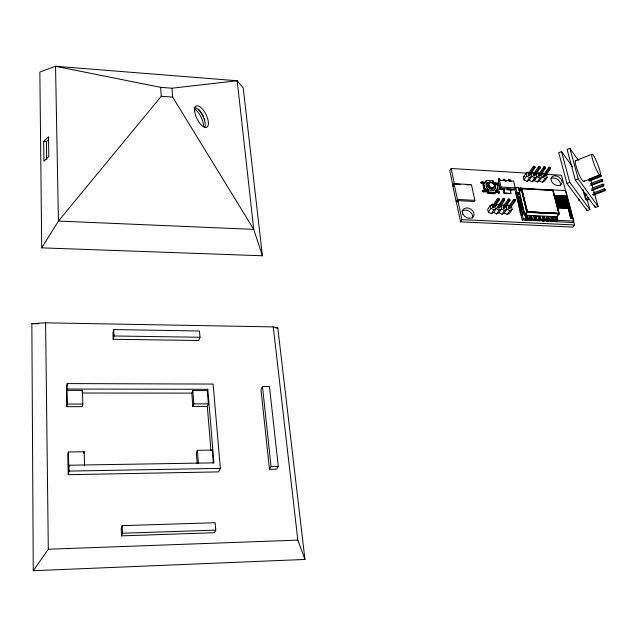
<?xml version="1.0" encoding="UTF-8"?>
<svg xmlns="http://www.w3.org/2000/svg" width="637" height="637" viewBox="0 0 637 637"><rect width="100%" height="100%" fill="white"/><g stroke="black" fill="none" stroke-linecap="round" stroke-linejoin="round"><path stroke-width="0.96" d="M553.266 190.781L552.749 190.383L558.983 213.873L527.253 212.336C527.818 210.513 525.804 216.54 524.769 214.828L519.466 191.49M525.262 215.171L556.826 216.731L559.19 213.451L527.293 211.691L521.695 188.648L553.115 190.383L558.904 213.921L559.198 213.522L553.051 190.344L521.353 188.6L526.958 212.232L559.127 213.53L558.967 213.913L558.92 213.284L559.023 213.857M559.19 213.483L559.159 213.419M558.944 213.427L527.348 211.683L527.317 212.169M521.727 188.64L519.537 191.49M554.986 221.358C544.006 220.928 533.527 219.853 522.244 220.076L520.978 214.804C525.445 210.839 519.099 212.121 521.488 214.358M521.655 188.671L521.209 188.751L526.91 211.914L524.769 214.828L526.775 211.882L521.432 188.671L527.356 211.739L524.904 215.019M527.301 211.707L526.871 211.946L527.269 211.683L521.671 188.608L521.241 188.878M522.531 212.599L522.157 213.642L524.283 213.745L523.813 211.803L521.687 211.691L520.604 213.252M519.625 206.707C518.47 205.353 518.622 203.713 518.454 202.279C517.069 200.305 520.915 200.289 519.362 202.017L518.287 203.585M518.844 205.894C519.394 202.948 521.416 204.979 520.286 205.878L522.412 205.99L521.942 204.055L519.824 203.944L518.749 205.512M520.7 213.642C518.598 212.32 521.751 210.425 519.768 209.764C520.389 206.834 522.3 208.832 521.225 209.748L523.343 209.86L522.881 207.925L520.755 207.813L519.673 209.374L521.09 209.446M517.754 199.102C516.814 197.693 516.695 196.061 516.615 194.619C515.174 192.716 519.099 192.557 517.515 194.341L519.625 194.452L519.163 192.541L517.053 192.43L515.986 194.006M527.364 212.002L558.96 213.491M510.739 190.375L510.683 189.078L510.763 193.592L504.066 193.226L503.986 188.695L504.066 193.226M589.145 181.203L600.962 176.608L601.153 175.438L600.15 174.721L589.249 178.965M591.351 185.518L602.284 181.29L602.475 180.112L601.471 179.395L590.539 183.631M591.741 190.574L603.621 185.988L603.812 184.818L602.809 184.093L591.845 188.329M593.047 195.288L604.951 190.71L605.15 189.531L604.139 188.815L593.151 193.043M521.17 188.87L521.615 188.64M84.546 465.225L84.164 451.768L68.374 451.983L67.809 454.452L68.231 474.7L218.634 471.89L220.354 468.386L213.124 384.063L67.235 383.585L66.415 387.583L66.813 406.685L82.221 406.653L82.834 404.049L82.452 390.385L67.076 390.362L67.363 404.081L66.813 406.685M67.076 390.362L67.235 383.585M527.348 212.081L558.928 213.666M82.054 392.145L82.452 390.385M67.347 389.032L207.805 389.311L213.928 462.852L68.971 465.233L68.677 466.451L68.374 451.983M68.231 474.7L69.091 471.085L68.971 465.233M113.752 329.568L112.908 332.896L113.179 339.274L198.784 340.492L200.002 337.26L199.485 330.985L113.752 329.568L114.031 335.97L113.179 339.274M83.75 453.409L84.164 451.768M527.34 211.89L526.839 212.057M521.146 188.839L521.48 188.695M520.548 198.282L518.438 198.171L518.837 197.247L517.977 196.252L520.087 196.371L520.548 198.282L518.343 198.298L518.805 200.225L521.01 200.201L518.9 200.09L517.825 201.658M122.161 525.644L121.197 528.304L121.516 535.868L214.358 532.723L215.752 530.135L215.147 522.722L122.161 525.644L122.487 533.241L121.516 535.868M510.89 189.93L513.717 190.089L515.206 187.859L513.573 181.059L499.448 180.231L497.999 182.477L499.583 189.293L504.297 189.563M207.272 390.592L208.371 403.842L207.304 406.366L192.812 406.398L191.801 393.14L192.812 390.569L207.272 390.592L207.805 389.311M192.812 406.398L193.831 403.866L192.812 390.569M213.291 463.107L212.209 450.08L197.382 450.271L196.331 452.676L197.183 463.847M527.285 211.818L526.942 212.105M262.468 386.548L260.971 389.589L269.467 469.27L276.657 469.143L278.281 466.372L269.459 386.571L262.468 386.548L271.059 466.499L269.467 469.27M527.11 211.97L525.039 215.107M526.966 173.113L451.147 168.494L449.81 170.78L453.082 186.315M474.008 201.738L474.891 200.344L471.444 184.65L454.062 183.663L452.788 185.789L456.1 201.523L458.035 201.626M499.583 189.293L501.048 187.055L499.448 180.231M456.1 201.523L457.39 199.421L454.062 183.663M473.649 201.467L457.939 200.639L456.562 202.877L460.551 221.835L572.942 227.098L574.582 224.972L561.428 175.215L546.657 174.315M41.724 247.857L58.429 221.071L161.28 96.267L160.635 87.341L55.538 66.272L39.86 72.061L41.724 247.857L262.388 255.779L243.238 87.938L237.195 80.764L55.538 66.272L58.429 221.071L253.749 229.376L262.388 255.779M482.344 181.951L482.599 183.241L481.261 183.464L481.134 182.182L485.513 182.19L484.47 183.217M481.261 183.464L481.134 182.182M483.706 182.875L482.91 184.133L484.128 190.2L484.924 188.95L483.706 182.875C484.821 183.655 486.907 181.776 486.302 180.303L493.11 180.828L493.341 181.951L495.578 183.775L496.836 183.87L496.43 184.499L493.245 182.11L492.712 181.457L493.11 180.828M486.302 180.303L485.434 182.437L486.135 181.338M460.551 221.835L461.944 219.63L457.939 200.639M483.403 186.601L483.802 185.972L483.308 183.504M483.634 187.724L484.032 187.095L484.526 189.579C486.294 188.353 489.12 190.662 488.268 192.645L495.116 193.154M482.719 190.654L485.935 190.399L487.432 191.626L482.942 191.785L482.719 190.654L484.064 190.423L485.84 190.559L487.337 191.785M482.942 191.785L482.822 190.495M559.151 213.618L556.754 216.731M485.888 189.404L485.187 190.503L485.848 189.181L488.388 191.267L487.687 192.366L487.87 193.266L494.71 193.775L495.522 192.525C494.607 191.514 496.717 189.563 498.094 189.945L496.812 183.392L494.153 182.859M486.095 189.197L488.444 190.885L488.675 192.016L487.87 193.266M485.935 191.116L487.432 192.342L488.133 191.251M499.647 180.86C498.468 181.067 497.744 178.097 499.719 179.013L500.005 180.167L500.865 180.534M499.719 179.013L498.46 179.156M494.025 183.018L496.287 183.193L496.518 184.308L497.441 184.706L497.314 183.432L496.812 183.392M497.441 184.706L497.314 183.432M506.033 181.019L505.117 180.47L504.83 179.315L503.7 179.252L503.811 180.502M495.291 192.374L497.035 190.248M497.282 191.196L498.094 189.945M498.214 192.597L495.188 192.374L496.319 191.18L497.983 191.474L498.214 192.597L499.145 192.995L499.01 191.713L496.319 191.339M490.219 205.488L487.687 209.35L488.316 212.145L491.302 213.682L493.651 212.416L496.207 208.57L495.57 205.775L492.584 204.23L490.219 205.488L490.848 208.291L488.316 212.145M499.145 192.995L499.01 191.713M491.565 205.783L492.584 204.23M509.098 181.234L508.796 179.546L509.926 179.618L510.213 180.765L511.137 181.314M509.926 179.618L508.668 179.753M492.656 207.622L498.922 198.609L499.217 199.883L494.057 207.694L492.656 207.622L492.369 206.356L497.513 198.537L498.922 198.609M498.373 199.214L498.612 198.84L497.513 198.537L497.808 199.811L499.217 199.883L498.612 198.84M491.302 213.682L493.85 209.828L496.207 208.57L499.201 210.106L501.558 208.848L504.544 210.369L506.885 209.111L509.871 210.648L512.196 209.39L511.543 206.603M498.015 207.909L504.313 198.903L504.608 200.177L499.408 207.973L498.015 207.909L497.72 206.643L502.904 198.832L504.313 198.903M503.763 199.508L504.002 199.134L502.904 198.832L503.198 200.098L504.608 200.177L504.002 199.134M493.651 212.416L496.637 213.952L499.201 210.106M496.637 213.952L498.978 212.686L501.55 208.832L500.913 206.038L497.927 204.517L495.57 205.775M521.209 189.842L520.748 187.939C519.505 189.229 517.801 186.609 515.819 187.796L514.847 189.253L516.081 194.389M529.164 180.207L532.062 181.704L534.292 180.518L536.943 176.64L536.274 173.957L533.376 172.476L531.139 173.654L531.799 176.33L529.164 180.207L526.918 181.394L524.02 179.897L523.367 177.229L525.979 173.336L528.232 172.157L529.681 172.906M503.349 208.172L509.68 199.19L509.982 200.456L504.743 208.243L503.349 208.172L503.055 206.906L508.278 199.11L509.68 199.19M509.138 199.787L509.385 199.421L508.278 199.11L508.581 200.384L509.982 200.456L509.385 199.421M524.02 179.897L526.64 176.011L525.979 173.336M498.978 212.678L501.956 214.207L504.544 210.369M528.368 175.398L534.738 166.384L535.04 167.603L529.713 175.478L528.368 175.398L528.065 174.188L533.376 166.297L534.738 166.384M534.212 166.95L534.467 166.583L533.376 166.297L533.687 167.515L535.04 167.603L534.467 166.583M516.193 194.404L517.26 192.828M516.304 194.436L517.483 192.907M521.122 189.977L520.748 187.939M516.519 194.54L517.586 192.963M501.956 214.207L504.289 212.949L506.885 209.111L506.232 206.324L503.254 204.788L500.913 206.038M516.615 194.619L517.682 193.043M518.645 187.819L519.243 190.805L518.558 187.955M516.695 194.707L517.762 193.13M519.282 190.885L520.349 189.308L520.755 189.715M516.766 194.795L517.833 193.218M519.386 190.949L520.453 189.364M516.352 195.535L517.881 193.322M519.481 191.02L520.548 189.444M516.448 195.917L517.929 193.521M519.203 191.848L521.257 188.687M520.087 196.371L517.881 196.387L517.419 194.468L519.537 194.588L519.163 192.541M508.668 208.45L515.038 199.485L515.341 200.751L510.062 208.522L508.668 208.45L508.374 207.192L513.645 199.405L515.038 199.485M526.918 181.394L529.554 177.508L531.799 176.33L534.706 177.827L536.943 176.64L539.85 178.129L542.071 176.943L544.977 178.44L547.191 177.261L546.506 174.594L543.616 173.105L541.402 174.275L542.071 176.943L539.396 180.812L537.182 181.991L534.284 180.51L536.943 176.632M514.497 200.082L514.744 199.715L513.645 199.405L513.948 200.671L515.341 200.751L514.744 199.715M516.902 197.828L517.977 196.252M516.997 198.211L518.176 196.65M517.22 198.258L518.287 196.682M517.332 198.306L518.399 196.729M517.435 198.362L518.598 196.865M517.61 198.529L518.685 196.952M517.921 202.048L517.276 199.357L518.749 197.048M517.276 199.357L518.837 197.247M533.519 175.708L539.921 166.719L540.232 167.929L534.865 175.796L533.519 175.708L533.217 174.506L538.568 166.631L539.921 166.719M504.289 212.949L507.259 214.478L509.871 210.648M517.363 199.739L518.821 197.526M539.404 167.284L539.658 166.91L538.568 166.631L538.878 167.85L540.232 167.929L539.658 166.91M512.196 209.39L509.584 213.22L507.259 214.478M518.032 202.056L519.099 200.488M518.144 202.088L519.322 200.567M532.062 181.704L534.706 177.827M518.359 202.2L519.434 200.631M518.454 202.279L519.529 200.711M518.534 202.367L519.681 200.886M518.192 203.203L519.728 200.989M518.399 203.179L519.776 201.188M538.655 176.019L545.089 167.037L545.399 168.248L539.993 176.099L538.655 176.019L538.353 174.809L543.735 166.95L545.089 167.037M544.571 167.603L544.826 167.228L543.735 166.95L544.054 168.16L545.399 168.248L544.826 167.228M521.942 204.055L519.736 204.079L519.274 202.144L521.392 202.263L521.01 200.201M518.956 205.91L520.031 204.35M519.067 205.942L520.254 204.429M519.282 206.054L520.357 204.485M519.378 206.125L520.453 204.565M519.458 206.213L520.54 204.652M519.529 206.308L520.604 204.74M519.768 209.764L519.115 207.057L520.66 204.843M519.211 207.439L520.708 205.042M537.182 181.991L539.85 178.129M522.881 207.925L520.668 207.941L520.198 206.006L522.412 205.99M519.88 209.772L521.074 208.243M520.103 209.852L521.185 208.291M520.214 209.915L521.289 208.355M520.31 209.995L521.472 208.522M543.783 176.33L550.241 167.364L550.559 168.574L545.121 176.409L543.783 176.33L543.472 175.127L548.895 167.284L550.241 167.364M520.461 210.17L521.536 208.618M549.731 167.929L549.986 167.563L548.895 167.284L549.213 168.494L550.559 168.574L549.986 167.563M520.047 210.927L521.592 208.713M520.142 211.309L521.639 208.912M539.396 180.812L542.286 182.301L544.977 178.44M523.813 211.803L521.599 211.826L521.13 209.884L523.343 209.86M520.811 213.658L521.894 212.097M520.923 213.69L522.125 212.177M521.146 213.801L522.229 212.24M521.241 213.873L522.404 212.4M521.392 214.056L522.475 212.495M547.191 177.261L544.5 181.123L542.286 182.301M521.074 215.195L522.579 212.798M33.267 570.728L48.308 549.237L45.593 322.816L273.249 326.892L277.796 327.999L304.948 559.437L33.267 570.728L31.85 323.66L45.593 322.816M522.244 220.076L523.24 218.65L522.069 213.769L524.283 213.745M523.24 218.65L526.011 218.786L525.302 215.855L527.524 215.832L528.232 218.762L527.141 220.306M525.573 217.735L526.783 216.214L527.277 217.153L526.146 216.93L526.114 216.357L526.783 216.214M525.796 217.814L526.895 216.262M525.907 217.878L526.998 216.325M535.621 220.72L536.728 219.176L536.004 216.254L533.798 216.277L534.515 219.2L532.397 219.096L531.768 216.039L529.65 215.935L530.271 218.993L528.145 218.889L527.524 215.832M525.007 220.203L526.106 218.658L525.398 215.728M525.421 220.123L526.815 218.149L528.232 218.762M525.437 220.227L527.03 218.125M526.043 219.685L527.141 218.141M526.162 219.717L527.364 218.22M526.377 219.829L527.476 218.284M526.473 219.908L527.571 218.356M526.552 219.988L527.723 218.539M526.711 220.291L527.778 218.634M531.768 216.039L529.554 216.07M529.259 220.41L530.358 218.865L529.65 215.935M529.673 220.33L531.282 218.332L532.484 218.969L531.385 220.513M529.689 220.434L531.282 218.332M530.295 219.892L531.505 218.38M530.517 219.972L531.616 218.427M530.621 220.036L531.728 218.491M530.717 220.107L531.903 218.65M530.868 220.291L531.975 218.746M530.955 220.49L532.03 218.841M539.842 220.92L540.956 219.383L540.232 216.461L538.026 216.484L538.751 219.407L536.633 219.303L536.004 216.254M534.562 218.451C537.158 213.347 532.516 219.884 535.733 217.002M533.503 220.617L534.61 219.072L533.886 216.15M533.941 220.346C534.077 217.201 538.249 218.873 535.191 220.697M533.925 220.633L535.414 218.539M534.419 220.083L535.637 218.555M534.642 220.123L535.749 218.587M534.754 220.171L535.964 218.69M534.953 220.314L536.059 218.77M535.04 220.402L536.219 218.953M535.16 220.593L536.266 219.048M538.384 218.387L539.499 216.843L540.001 217.782L538.87 217.551L538.838 216.978L539.499 216.843M538.496 218.435L539.611 216.891M538.599 218.499L539.714 216.954M544.062 221.127L545.184 219.582L544.452 216.668L542.246 216.691L542.979 219.614L540.869 219.51L540.232 216.461M537.732 220.816L538.846 219.279L538.122 216.357M538.138 220.736L539.547 218.77L540.956 219.383M538.154 220.84L539.754 218.746M565.576 197.86L555.122 197.478L565.576 197.86L565.33 196.913L554.915 196.339M538.759 220.298L539.985 218.786M538.982 220.378L540.096 218.833M539.085 220.442L540.2 218.897M539.181 220.513L540.295 218.977M539.26 220.601L540.383 219.064M539.332 220.697L540.447 219.16M539.42 220.896L540.502 219.255M556.642 199.429L567.105 199.811L556.642 199.429L556.531 198.298L566.858 198.863L566.11 196.021L553.521 195.328M542.27 218.547C546.713 214.024 542.398 221.238 543.496 217.002M555.99 200.137L566.325 200.703L555.99 200.137L555.249 197.295M548.266 221.326L549.397 219.789L548.656 216.875L546.458 216.898L547.199 219.813L545.089 219.709L544.452 216.668M566.58 201.65L556.101 201.276L566.436 201.833L566.325 200.703M541.952 221.023L543.074 219.478L542.342 216.564M542.366 220.84L543.775 218.977L545.184 219.582M542.374 221.039L543.982 218.945M542.971 220.506L544.094 218.961M543.082 220.537L544.317 219.04M543.297 220.641L544.42 219.104M543.48 220.808L544.603 219.271M543.552 220.904L544.675 219.359M543.64 221.103L544.723 219.462M557.63 203.235L567.973 203.784L557.63 203.235L557.383 202.287L567.854 202.654L567.105 199.811M556.977 203.951L567.328 204.501L556.977 203.951L556.236 201.093M546.689 218.77L547.931 217.257L548.433 218.188L547.31 217.965L547.271 217.392L547.931 217.257M546.912 218.841L548.043 217.305M547.016 218.905L548.146 217.368M567.575 205.456L557.088 205.09L567.44 205.64L567.328 204.501M547.111 218.985L548.322 217.528M552.462 221.525L553.601 219.996L552.852 217.082L550.758 216.978L551.403 220.02L549.301 219.916L548.656 216.875M547.271 219.16L548.393 217.623M546.164 221.222L547.287 219.685L546.554 216.771M546.594 220.959L547.987 219.176L549.397 219.789M546.586 221.246L548.194 219.152M547.183 220.705L548.306 219.168M547.294 220.736L548.529 219.247M547.509 220.848L548.632 219.311M558.617 207.057L568.976 207.598L558.617 207.057L558.37 206.101L568.865 206.46L568.108 203.601M547.605 220.92L548.728 219.383M565.441 198.043L565.33 196.913M547.756 221.103L548.887 219.566M550.758 216.978L552.852 217.082M556.396 198.481L566.723 199.047L566.11 196.021M547.844 221.302L548.943 219.669M557.964 207.773L568.331 208.315L557.964 207.773L557.224 204.907M551.109 219.048L552.239 217.512L552.629 218.395L551.459 218.069L552.239 217.512M551.212 219.112L552.343 217.575M551.308 219.184L552.438 217.647M550.368 221.429L552.104 219.423L553.601 219.996M550.774 221.246L552.104 219.423M550.782 221.445L552.398 219.359M551.379 220.912L552.51 219.375M551.491 220.943L552.733 219.454M551.706 221.047L552.836 219.518M551.801 221.127L552.932 219.59M551.881 221.214L553.091 219.773M552.765 217.209L553.505 220.123L555.599 220.219L554.859 217.313L557.041 217.289L557.789 220.195L556.65 221.732M552.04 221.509L553.139 219.869M554.962 219.16C559.254 214.661 555.026 221.851 556.101 217.623M555.074 219.176L556.205 217.639M520.66 188.074C530.924 188.918 540.662 189.46 549.835 189.73L565.688 190.63L573.746 221.103L557.693 220.322L557.041 217.289M557.383 202.287L567.854 202.654M554.556 221.628L555.695 220.091L554.954 217.185M554.962 221.453L556.388 219.59L557.789 220.195M554.978 221.644L556.595 219.566M555.161 221.158L556.706 219.574M555.568 221.111L556.929 219.654M555.679 221.143L557.033 219.717M573.746 221.103L572.679 222.496L556.228 221.708L557.216 219.884M556.141 221.509L557.279 219.972M556.228 221.708L557.335 220.076M558.37 206.101L568.865 206.46M569.112 207.415L571.763 218.149L570.72 218.093L568.331 208.315M520.732 190.176L519.561 189.85L520.349 189.308M495.188 191.554L496.836 189.85M484.876 183.13L486.533 181.426M43.658 141.43L48.531 136.732L48.818 156.495L43.897 161.161L43.658 141.43L46.437 141.605L48.523 139.591M604.951 190.71L604.139 188.815L605.15 189.531L604.489 190.049L592.577 194.627M603.621 185.988L602.809 184.093L603.812 184.818L603.159 185.327L591.271 189.914M602.284 181.29L601.471 179.395L602.475 180.112L601.822 180.613L589.966 185.208M600.962 176.608L600.15 174.721L601.153 175.438L600.5 175.939L588.676 180.534M547.9 219.216L547.287 219.685M535.223 218.602L534.61 219.072M506.232 206.324L508.565 205.074L510.054 205.839M536.274 173.957L538.504 172.786L539.953 173.527M523.367 177.229L524.864 176.441M556.388 219.59L555.695 220.091M539.547 218.77L538.846 219.279M543.775 218.977L543.074 219.478M531.075 218.356L530.358 218.865M526.815 218.149L526.106 218.658M572.512 166.846L561.555 151.598L558.76 152.721L566.938 183.464L587.187 210.696L589.934 209.653L587.115 199.357M578.42 160.397L569.892 148.286L567.089 149.408L575.402 180.144L595.356 207.558L598.111 206.507L593.429 189.651M575.434 160.779L591.869 154.273M482.575 183.074L481.365 183.305M566.938 183.464L569.781 182.349L589.934 209.653M575.402 180.144L578.261 179.029L598.111 206.507M583.914 181.418L600.349 175.024M600.556 175.669L601.153 175.438M601.877 180.343L602.475 180.112M603.215 185.049L603.812 184.818M589.257 199.182L586.518 200.225L585.459 198.784L584.177 194.062L585.992 193.353M584.288 195.686L587.027 194.635M604.553 189.762L605.15 189.531M585.459 198.784L588.198 197.725M171.958 88.209L237.195 80.764L253.749 229.376L172.651 97.111L171.958 88.209L160.635 87.341M48.308 549.237L297.837 540.12L304.948 559.437M122.487 533.241L215.752 530.135M69.091 471.085L220.354 468.386M271.059 466.499L278.281 466.372M67.363 404.081L82.834 404.049M193.831 403.866L208.371 403.842M82.842 393.021L191.801 393.14M505.197 181.059L505.897 181.226M114.031 335.97L200.002 337.26M31.85 323.66L38.793 323.787M275.813 327.967L277.796 327.999M536.306 219.152L536.728 219.176M461.944 219.63L574.582 224.972M570.863 217.918L571.899 217.965M525.302 215.855L527.428 215.959M533.798 216.277L535.916 216.381M538.026 216.484L540.144 216.588M542.246 216.691L544.356 216.795M546.458 216.898L548.561 217.002M554.859 217.313L556.945 217.416M519.362 202.017L521.48 202.128M457.39 199.421L474.891 200.344M519.075 192.677L516.965 192.557L515.819 187.796M553.593 195.527L565.974 196.212M504.201 193.019L510.898 193.385M554.787 196.522L565.194 197.096M455.407 184.109L460.288 184.388M466.141 184.722L470.034 184.945M501.048 187.055L515.206 187.859M514.577 189.293L500.077 188.48L498.413 181.338M506.726 189.062L510.548 189.285M507.769 190.033L509.624 190.137M519.33 190.678L520.74 190.75M530.9 173.352L532.874 173.471M535.828 173.654L537.795 173.774M540.749 173.957L542.716 174.076M161.28 96.267L172.651 97.111M484.924 188.95L486.198 189.046M498.914 191.872L497.983 191.474M487.432 191.626L483.045 191.626M495.283 192.215L499.249 192.844M488.675 192.016L495.522 192.525M485.41 182.349L481.039 182.341M497.21 183.591L496.581 183.544L496.82 184.658M494.853 184.013L497.545 184.555M493.197 181.887L495.729 183.95M526.64 176.011L529.554 177.508M490.848 208.291L493.85 209.828M578.691 199.707L579.399 200.528L578.587 198.64L578.922 199.875M496.987 190.025L497.688 190.567L497.178 188.098M485.904 180.932L486.381 181.354M585.276 197.43L585.753 198.083L585.419 196.857M583.994 192.716L584.471 193.377M504.791 180.613L504.026 180.454L503.7 179.252M584.177 194.062L582.895 189.356M510.006 181.219L509.13 180.749L508.796 179.546M499.774 180.621L498.875 180.104L498.588 178.949M590.825 180.287L592.912 187.78M594.839 205.679L595.356 207.558M586.677 208.825L587.187 210.696M569.892 148.286L578.261 179.029M561.555 151.598L569.781 182.349M566.97 199.994L567.718 202.837M567.973 203.784L568.722 206.643M568.976 207.598L571.763 218.149M566.189 200.886L566.436 201.833M567.193 204.684L567.44 205.64M568.196 208.498L570.72 218.093M556.531 198.298L556.778 199.246M557.518 202.096L557.765 203.052M558.506 205.918L558.753 206.874M519.999 196.499L520.461 198.418M520.923 200.337L521.392 202.263M521.854 204.19L522.324 206.117M522.786 208.052L523.256 209.987M523.725 211.93L524.195 213.881M510.763 193.592L510.444 192.119M451.147 168.494L454.436 184.053M498.508 191.673L498.747 192.804M496.51 183.042L496.741 184.165M498.206 191.323L498.516 192.947M484.032 190.256L484.287 191.554M481.644 182.222L481.898 183.512M483.324 190.535L483.579 191.833M273.249 326.892L297.837 540.12M207.304 406.366L210.943 450.51M197.382 450.271L198.386 463.354M46.437 141.605L46.676 159.346M194.221 107.319A11.856 4.985 63.5 0 1 202.598 115.552A11.856 4.985 63.5 0 1 204.716 127.599M194.404 108.609A12.82 5.415 63.5 0 1 203.577 126.636M198.569 109.158A12.836 5.399 63.5 0 1 200.488 111.395M201.396 112.693A12.836 5.399 63.5 0 1 203.418 116.292M204.381 118.562A12.836 5.399 63.5 0 1 204.899 120.075M551.077 178.567A5.98 4.324 33.8 0 1 557.725 179.538A5.98 4.324 33.8 0 1 560.321 185.463M461.976 211.452A6.235 4.738 31.8 0 1 469.445 211.38A6.235 4.738 31.8 0 1 472.367 218.149M494.089 185.988A3.026 2.245 31.9 0 1 492.512 188.226A3.026 2.245 31.9 0 1 489.144 186.832L488.746 186.211A3.026 2.245 31.9 0 1 489.479 183.52M584.081 180.582A11.227 1.823 68.7 0 1 578.428 172.93A11.227 1.823 68.7 0 1 575.912 160.683M531.6 217.098C530.151 218.722 530.215 214.86 531.6 217.098M557.996 185.59L556.563 185.383A5.996 4.324 33.8 0 1 551.515 177.42A5.996 4.324 33.8 0 1 560.767 178.766A5.996 4.324 33.8 0 1 557.996 185.59M489.55 186.203L489.144 185.582A3.026 2.245 31.9 0 1 491.692 182.747A3.026 2.245 31.9 0 1 494.28 186.745A3.026 2.245 31.9 0 1 489.55 186.203M194.659 111.085A11.872 4.961 63.5 0 0 205.719 127.472A11.872 4.961 63.5 0 0 204.143 111.3A11.872 4.961 63.5 0 0 194.659 111.085M462.948 214.199A6.251 4.738 31.8 0 0 473.1 216.978A6.251 4.738 31.8 0 0 468.617 208.164A6.251 4.738 31.8 0 0 462.948 214.199M486.485 187.174A5.223 3.878 31.9 0 0 494.917 189.691A5.223 3.878 31.9 0 0 491.286 182.373A5.223 3.878 31.9 0 0 486.485 187.174M487.584 186.418A4.403 3.265 31.9 0 0 494.694 188.544A4.403 3.265 31.9 0 0 491.629 182.373A4.403 3.265 31.9 0 0 487.584 186.418M592.33 158.653A11.283 1.688 68.7 0 0 599.927 175.151A11.283 1.688 68.7 0 0 596.033 160.182A11.283 1.688 68.7 0 0 592.33 158.653"/></g></svg>
